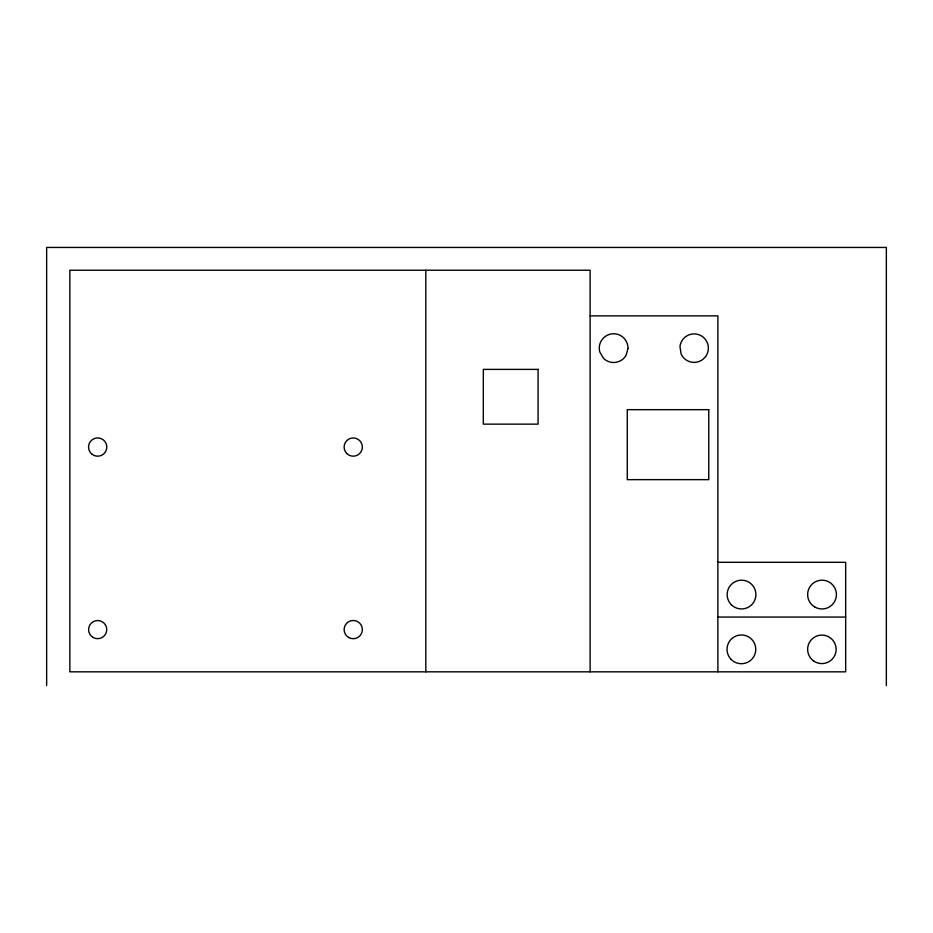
<?xml version="1.0" encoding="UTF-8"?>
<svg xmlns="http://www.w3.org/2000/svg" width="933" height="933" viewBox="0 0 933 933"><rect width="100%" height="100%" fill="white"/><g stroke="black" fill="none" stroke-linecap="round" stroke-linejoin="round"><path stroke-width="1.4" d="M590.111 315.867L717.885 315.867L717.885 671.83M717.885 562.307L845.671 562.307L845.671 671.83L69.858 671.83L69.858 270.232L590.111 270.232L590.111 671.83M717.885 617.063L845.671 617.063M886.35 685.557L886.35 247.443L46.65 247.443L46.65 685.557M425.821 270.232L425.821 671.83M628.002 348.452L626.078 355.321A14.368 14.368 0 0 1 603.464 358.295L599.744 351.858A14.368 14.368 0 0 1 601.179 340.953L603.464 337.968A14.368 14.368 0 0 1 628.002 348.137L628.002 348.452M705.616 356.558L703.05 359.252A14.252 14.252 0 0 1 681.078 353.887L679.959 346.586A14.252 14.252 0 0 1 699.284 334.854A14.252 14.252 0 0 1 705.616 356.558M538.073 369.386L483.317 369.386L483.317 424.142L538.073 424.142L538.073 369.386M708.765 409.657L627.268 409.657L627.268 479.655L708.765 479.655L708.765 409.657M93.137 637.461A9.073 9.073 0 0 0 106.747 629.612A9.073 9.073 0 0 0 93.137 621.751A9.073 9.073 0 0 0 93.137 637.461M348.674 637.507A9.132 9.132 0 0 0 362.366 629.612A9.132 9.132 0 0 0 348.674 621.705A9.132 9.132 0 0 0 348.674 637.507M731.367 604.736A14.368 14.368 0 0 0 755.415 598.286A14.368 14.368 0 0 0 737.816 580.688A14.368 14.368 0 0 0 731.367 604.736M813.459 660.832A14.252 14.252 0 0 0 836.05 650.884A14.252 14.252 0 0 0 816.142 636.294A14.252 14.252 0 0 0 813.459 660.832M731.227 659.503A14.368 14.368 0 0 0 755.275 653.053A14.368 14.368 0 0 0 737.676 635.455A14.368 14.368 0 0 0 731.227 659.503M814.836 607.021A14.368 14.368 0 0 0 836.4 594.566A14.368 14.368 0 0 0 814.836 582.122A14.368 14.368 0 0 0 814.836 607.021M92.262 454.418A9.132 9.132 0 0 0 106.747 448.073A9.132 9.132 0 0 0 94.011 438.697A9.132 9.132 0 0 0 92.262 454.418M346.784 453.52A9.132 9.132 0 0 0 362.051 449.426A9.132 9.132 0 0 0 350.878 438.253A9.132 9.132 0 0 0 346.784 453.52"/></g></svg>
